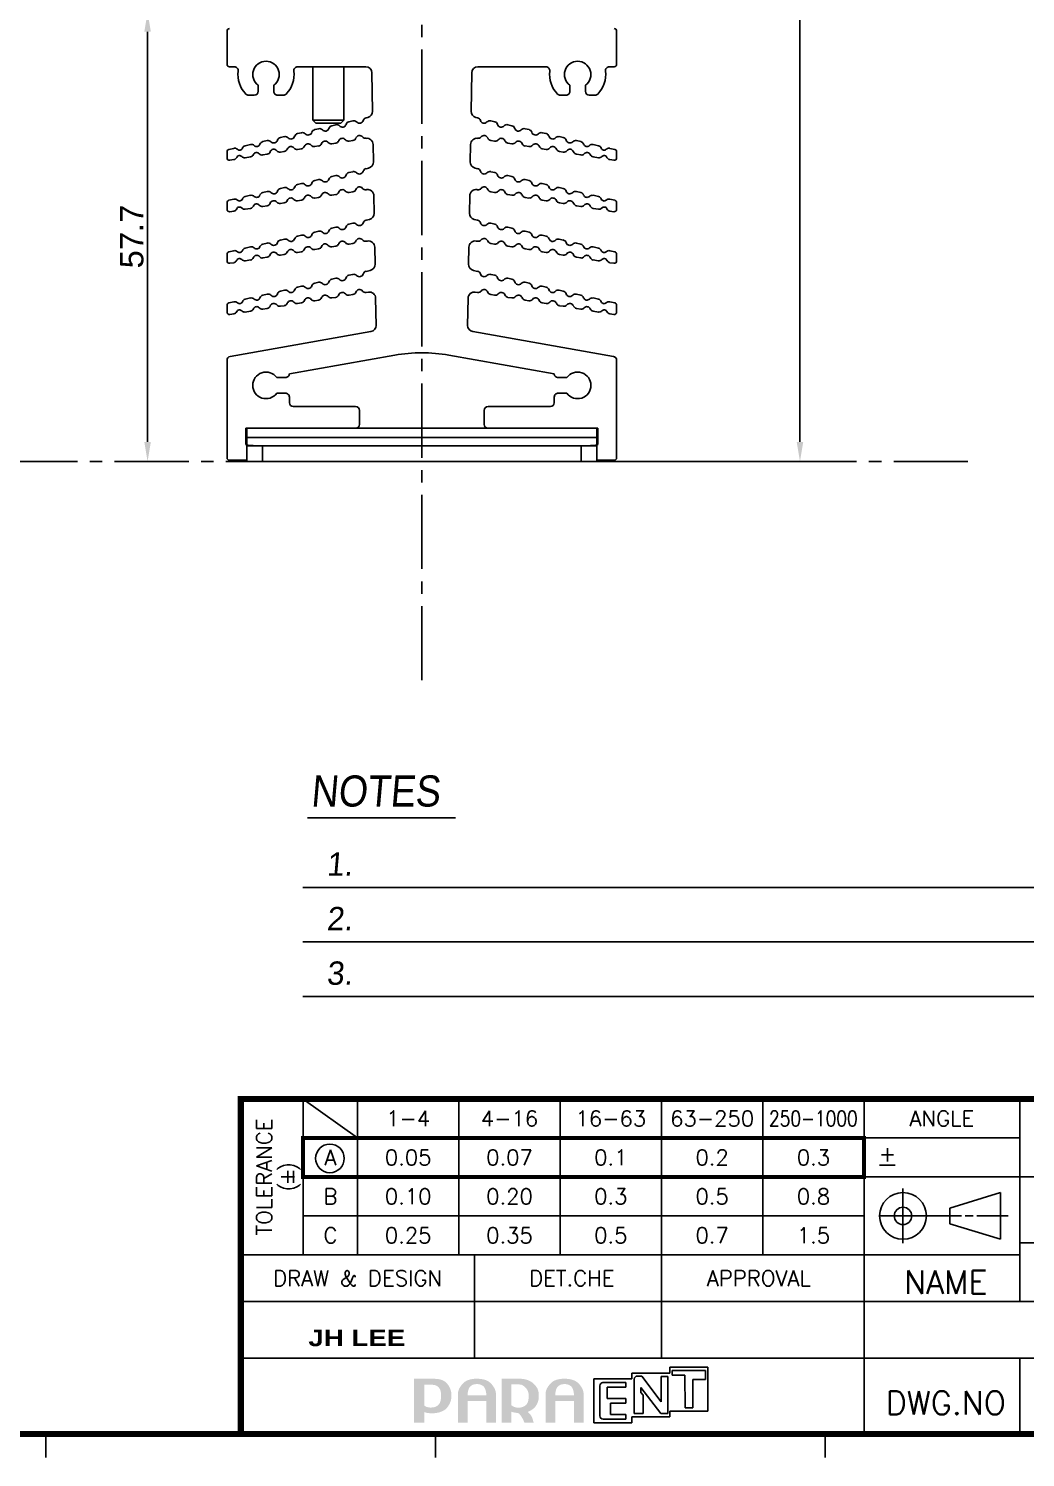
# Model space of a CAD drawing. Extents: x -1638 to -494, y -74 to 314.
# Drawn here: x -1286.2 to -1158.2, y -72.9 to 110.5 of the extents above; entities that cross this region are included whole.
import ezdxf
from ezdxf.enums import TextEntityAlignment as Align

# ---------------------------------------------------------------- set-up
doc = ezdxf.new("R2010")
doc.units = 0
doc.header["$PDMODE"] = 3
doc.header["$PDSIZE"] = 0.7
doc.linetypes.add('CENTER', pattern=[17.8, 10.75, -2.35, 2.35, -2.35])
doc.linetypes.add('CENTER2', pattern=[28.575, 19.05, -3.175, 3.175, -3.175])
doc.layers.get('0').update_dxf_attribs({"linetype": 'CONTINUOUS'})
doc.layers.get('DEFPOINTS').update_dxf_attribs({"linetype": 'CONTINUOUS'})
for name, color, linetype in [('2', 2, 'CONTINUOUS'), ('3', 112, 'CENTER'), ('DIM', 1, 'CONTINUOUS')]:
    doc.layers.add(name, color=color, linetype=linetype)
doc.styles.add('A', font='GOTHIC.TTF')
doc.styles.add('N', font='arialbd.ttf')
doc.styles.add('OMI-1', font='arial.ttf', dxfattribs={"oblique": 1, "height": 3})
doc.styles.add('SIM', font='simplex')
doc.dimstyles.new('1', dxfattribs={"dimtxt": 5, "dimasz": 2.5, "dimexe": 0.8, "dimexo": 0.3, "dimgap": 0.5, "dimtad": 1, "dimtoh": 1, "dimdec": 1, "dimzin": 0, "dimtxsty": 'OMI-1', "dimcen": 0, "dimclrd": 256, "dimclre": 256, "dimclrt": 256, "dimazin": 3, "dimtfac": 0.8, "dimtdec": 1, "dimtix": 1, "dimtmove": 0, "dimatfit": 3, "dimtolj": 1, "dimtzin": 0})

# ---------------------------------------------------------------- blocks, each defined once
blk = doc.blocks.new('L1')
at = {"const_width": 0.3}
blk.add_lwpolyline([(0, 10), (0, 5), (72, 5), (72, 10), (0, 10)], dxfattribs=at)
blk.add_circle((3.44, 7.38), 1.84)
blk = doc.blocks.new('*D2235')
at = {"layer": 'DEFPOINTS', "color": 0}
for p in [(-1259.1, 112.58), (-1270.9, 54.93), (-1270.9, 54.93)]:
    blk.add_point(p, dxfattribs=at)
at = {"layer": 'DIM'}
for p, q in [((-1259.4, 112.58), (-1271.7, 112.58)), ((-1270.9, 110.08), (-1270.9, 57.43)), ((-1271.2, 54.93), (-1271.7, 54.93))]:
    blk.add_line(p, q, dxfattribs=at)
for points in [[(-1270.48, 110.08), (-1271.32, 110.08), (-1270.9, 112.58)], [(-1271.32, 57.43), (-1270.48, 57.43), (-1270.9, 54.93)]]:
    blk.add_solid(points, dxfattribs=at)
at = {"layer": 'DIM', "insert": (-1272.92, 83.76), "char_height": 3, "attachment_point": 5, "rotation": 90, "style": 'OMI-1'}
blk.add_mtext('\\A1;57.7', dxfattribs=at)
blk = doc.blocks.new('*D2240')
at = {"layer": 'DEFPOINTS', "color": 0}
for p in [(-1222.7, 182.62), (-1222.7, 54.93), (-1187.16, 54.93)]:
    blk.add_point(p, dxfattribs=at)
at = {"layer": 'DIM'}
for p, q in [((-1222.4, 182.62), (-1186.36, 182.62)), ((-1187.16, 180.12), (-1187.16, 57.43)), ((-1222.4, 54.93), (-1186.36, 54.93))]:
    blk.add_line(p, q, dxfattribs=at)
for points in [[(-1186.74, 180.12), (-1187.58, 180.12), (-1187.16, 182.62)], [(-1187.58, 57.43), (-1186.74, 57.43), (-1187.16, 54.93)]]:
    blk.add_solid(points, dxfattribs=at)
at = {"layer": 'DIM', "insert": (-1189.16, 118.78), "char_height": 3, "attachment_point": 5, "rotation": 90, "style": 'OMI-1'}
blk.add_mtext('\\A1;127.7', dxfattribs=at)

msp = doc.modelspace()

# ---------------------------------------------------------------- hatches: boundary and pattern name
h = msp.add_hatch(color=256)
edge = h.paths.add_edge_path()
edge.add_spline(control_points=[(-1233.51, -66.12), (-1233.72, -66.36), (-1234.03, -66.52), (-1234.51, -66.52), (-1234.63, -66.52), (-1234.79, -66.51), (-1235, -66.46), (-1235.2, -66.42), (-1235.31, -66.31), (-1235.36, -66.26), (-1235.36, -66.18), (-1235.36, -63.73), (-1235.36, -63.59), (-1235.23, -63.59), (-1234.46, -63.59), (-1234.46, -63.59), (-1234.01, -63.59), (-1233.72, -63.71), (-1233.51, -63.95), (-1233.29, -64.2), (-1233.22, -64.62), (-1233.22, -64.99), (-1233.22, -65.37), (-1233.29, -65.88), (-1233.51, -66.12)], knot_values=[0, 0, 0, 0, 1, 1, 1, 2, 2, 2, 3, 3, 3, 4, 4, 4, 5, 5, 5, 6, 6, 6, 7, 7, 7, 8, 8, 8, 8], degree=3, periodic=0)
edge = h.paths.add_edge_path(flags=16)
edge.add_spline(control_points=[(-1234.42, -62.82), (-1234.42, -62.82), (-1236.49, -62.82), (-1236.49, -62.82), (-1236.49, -62.82), (-1236.69, -62.82), (-1236.69, -62.82), (-1236.69, -62.82), (-1236.69, -68.48), (-1236.69, -68.48), (-1236.69, -68.48), (-1235.36, -68.48), (-1235.36, -68.48), (-1235.36, -68.48), (-1235.36, -67.3), (-1235.36, -67.11), (-1235.23, -67.15), (-1235.06, -67.24), (-1234.46, -67.26), (-1233.82, -67.28), (-1232.89, -67.07), (-1232.49, -66.58), (-1232.09, -66.09), (-1231.89, -65.56), (-1231.89, -65), (-1231.89, -64.34), (-1232.12, -63.78), (-1232.56, -63.34), (-1233.01, -62.89), (-1233.63, -62.82), (-1234.42, -62.82)], knot_values=[0, 0, 0, 0, 1, 1, 1, 2, 2, 2, 3, 3, 3, 4, 4, 4, 5, 5, 5, 6, 6, 6, 7, 7, 7, 8, 8, 8, 9, 9, 9, 10, 10, 10, 10], degree=3, periodic=0)
h = msp.add_hatch(color=256)
edge = h.paths.add_edge_path()
edge.add_spline(control_points=[(-1227.42, -64.96), (-1227.57, -64.96), (-1229.82, -64.96), (-1229.83, -64.96), (-1229.83, -64.96), (-1229.83, -64.94), (-1229.83, -64.94), (-1229.83, -64.63), (-1229.74, -64.1), (-1229.55, -63.88), (-1229.38, -63.68), (-1229.06, -63.5), (-1228.64, -63.5), (-1228.23, -63.5), (-1227.94, -63.63), (-1227.74, -63.84), (-1227.53, -64.04), (-1227.42, -64.63), (-1227.42, -64.94), (-1227.42, -64.94), (-1227.42, -64.96), (-1227.42, -64.96)], knot_values=[0, 0, 0, 0, 1, 1, 1, 2, 2, 2, 3, 3, 3, 4, 4, 4, 5, 5, 5, 6, 6, 6, 7, 7, 7, 7], degree=3, periodic=0)
edge = h.paths.add_edge_path(flags=16)
edge.add_spline(control_points=[(-1228.64, -62.82), (-1229.54, -62.82), (-1230.11, -63.05), (-1230.5, -63.51), (-1230.87, -63.95), (-1231.07, -64.33), (-1231.07, -64.86), (-1231.07, -64.86), (-1231.07, -68.48), (-1231.07, -68.48), (-1231.07, -68.48), (-1229.83, -68.48), (-1229.83, -68.48), (-1229.83, -68.48), (-1229.83, -66.78), (-1229.83, -65.68), (-1229.82, -65.68), (-1227.57, -65.68), (-1227.42, -65.68), (-1227.42, -65.83), (-1227.42, -68.48), (-1227.42, -68.48), (-1227.42, -68.48), (-1226.18, -68.48), (-1226.18, -68.48), (-1226.18, -68.48), (-1226.18, -64.86), (-1226.18, -64.86), (-1226.18, -64.33), (-1226.38, -63.95), (-1226.75, -63.51), (-1227.14, -63.05), (-1227.75, -62.82), (-1228.64, -62.82)], knot_values=[0, 0, 0, 0, 1, 1, 1, 2, 2, 2, 3, 3, 3, 4, 4, 4, 5, 5, 5, 6, 6, 6, 7, 7, 7, 8, 8, 8, 9, 9, 9, 10, 10, 10, 11, 11, 11, 11], degree=3, periodic=0)
h = msp.add_hatch(color=256)
edge = h.paths.add_edge_path()
edge.add_spline(control_points=[(-1222.31, -66.18), (-1222.57, -66.42), (-1222.89, -66.54), (-1223.33, -66.54), (-1223.45, -66.54), (-1223.6, -66.52), (-1223.75, -66.47), (-1223.89, -66.42), (-1224.15, -66.28), (-1224.19, -66.24), (-1224.19, -66.16), (-1224.19, -63.69), (-1224.19, -63.55), (-1224.06, -63.55), (-1223.21, -63.55), (-1223.21, -63.55), (-1222.82, -63.55), (-1222.58, -63.75), (-1222.34, -64), (-1222.09, -64.26), (-1221.97, -64.67), (-1221.97, -65.02), (-1221.97, -65.4), (-1222.05, -65.94), (-1222.31, -66.18)], knot_values=[0, 0, 0, 0, 1, 1, 1, 2, 2, 2, 3, 3, 3, 4, 4, 4, 5, 5, 5, 6, 6, 6, 7, 7, 7, 8, 8, 8, 8], degree=3, periodic=0)
edge = h.paths.add_edge_path(flags=16)
edge.add_spline(control_points=[(-1223.17, -62.82), (-1223.17, -62.82), (-1225.24, -62.82), (-1225.24, -62.82), (-1225.24, -62.82), (-1225.44, -62.82), (-1225.44, -62.82), (-1225.44, -62.82), (-1225.44, -68.48), (-1225.44, -68.48), (-1225.44, -68.48), (-1224.19, -68.48), (-1224.19, -68.48), (-1224.19, -68.48), (-1224.19, -67.25), (-1224.19, -67.06), (-1224.05, -67.11), (-1223.92, -67.14), (-1223.8, -67.16), (-1223.8, -67.16), (-1223.41, -67.22), (-1223.31, -67.23), (-1223.11, -67.37), (-1222.94, -67.65), (-1222.82, -67.84), (-1222.68, -68.04), (-1222.53, -68.48), (-1222.53, -68.48), (-1222.53, -68.48), (-1221.34, -68.48), (-1221.34, -68.48), (-1221.34, -68.48), (-1221.5, -67.81), (-1221.67, -67.55), (-1221.77, -67.39), (-1221.91, -67.24), (-1222.09, -67.08), (-1221.72, -66.92), (-1221.37, -66.7), (-1221.13, -66.41), (-1220.81, -66.02), (-1220.68, -65.56), (-1220.68, -65.03), (-1220.68, -64.32), (-1220.88, -63.9), (-1221.33, -63.47), (-1221.79, -63.04), (-1222.41, -62.82), (-1223.17, -62.82)], knot_values=[0, 0, 0, 0, 1, 1, 1, 2, 2, 2, 3, 3, 3, 4, 4, 4, 5, 5, 5, 6, 6, 6, 7, 7, 7, 8, 8, 8, 9, 9, 9, 10, 10, 10, 11, 11, 11, 12, 12, 12, 13, 13, 13, 14, 14, 14, 15, 15, 15, 16, 16, 16, 16], degree=3, periodic=0)
h = msp.add_hatch(color=256)
edge = h.paths.add_edge_path()
edge.add_spline(control_points=[(-1216.17, -64.96), (-1216.32, -64.96), (-1218.57, -64.96), (-1218.58, -64.96), (-1218.58, -64.96), (-1218.58, -64.94), (-1218.58, -64.94), (-1218.58, -64.63), (-1218.49, -64.1), (-1218.3, -63.88), (-1218.13, -63.68), (-1217.81, -63.5), (-1217.39, -63.5), (-1216.98, -63.5), (-1216.69, -63.63), (-1216.49, -63.84), (-1216.28, -64.04), (-1216.17, -64.63), (-1216.17, -64.94), (-1216.17, -64.94), (-1216.17, -64.96), (-1216.17, -64.96)], knot_values=[0, 0, 0, 0, 1, 1, 1, 2, 2, 2, 3, 3, 3, 4, 4, 4, 5, 5, 5, 6, 6, 6, 7, 7, 7, 7], degree=3, periodic=0)
edge = h.paths.add_edge_path(flags=16)
edge.add_spline(control_points=[(-1217.39, -62.82), (-1218.29, -62.82), (-1218.86, -63.05), (-1219.25, -63.51), (-1219.62, -63.95), (-1219.82, -64.33), (-1219.82, -64.86), (-1219.82, -64.86), (-1219.82, -68.48), (-1219.82, -68.48), (-1219.82, -68.48), (-1218.58, -68.48), (-1218.58, -68.48), (-1218.58, -68.48), (-1218.58, -66.78), (-1218.58, -65.68), (-1218.57, -65.68), (-1216.32, -65.68), (-1216.17, -65.68), (-1216.17, -65.83), (-1216.17, -68.48), (-1216.17, -68.48), (-1216.17, -68.48), (-1214.93, -68.48), (-1214.93, -68.48), (-1214.93, -68.48), (-1214.93, -64.86), (-1214.93, -64.86), (-1214.93, -64.33), (-1215.13, -63.95), (-1215.5, -63.51), (-1215.89, -63.05), (-1216.5, -62.82), (-1217.39, -62.82)], knot_values=[0, 0, 0, 0, 1, 1, 1, 2, 2, 2, 3, 3, 3, 4, 4, 4, 5, 5, 5, 6, 6, 6, 7, 7, 7, 8, 8, 8, 9, 9, 9, 10, 10, 10, 11, 11, 11, 11], degree=3, periodic=0)

# ---------------------------------------------------------------- linework, layer by layer
at = {"color": 7, "linetype": 'CONTINUOUS'}
for p, q in [((-1260.7, 110.18), (-1260.7, 105.88)), ((-1210.7, 110.18), (-1210.7, 105.88)), ((-1260.4, 105.58), (-1259.77, 105.58)), ((-1242.9, 105.58), (-1251.63, 105.58)), ((-1249.7, 98.73), (-1249.7, 105.58)), ((-1245.7, 98.73), (-1245.7, 105.58)), ((-1242.02, 99.87), (-1242.1, 104.79)), ((-1229.37, 99.87), (-1229.29, 104.79)), ((-1228.49, 105.58), (-1219.77, 105.58)), ((-1211, 105.58), (-1211.63, 105.58)), ((-1256.7, 103.21), (-1256.7, 102.43)), ((-1254.71, 102.44), (-1254.7, 103.21)), ((-1216.69, 102.44), (-1216.7, 103.21)), ((-1214.7, 103.21), (-1214.7, 102.43)), ((-1257.2, 101.93), (-1257.93, 101.93)), ((-1253.47, 101.93), (-1254.21, 101.93)), ((-1217.93, 101.93), (-1217.19, 101.93)), ((-1214.2, 101.93), (-1213.47, 101.93)), ((-1242.85, 99.03), (-1242.64, 99.08)), ((-1228.54, 99.03), (-1228.75, 99.08)), ((-1249.7, 98.73), (-1249.3, 98.33)), ((-1249.7, 98.73), (-1245.7, 98.73)), ((-1249.45, 97.51), (-1248.94, 97.63)), ((-1249.3, 98.33), (-1246.1, 98.33)), ((-1247.25, 98.01), (-1246.74, 98.13)), ((-1245.7, 98.73), (-1246.1, 98.33)), ((-1245.05, 98.52), (-1244.54, 98.64)), ((-1226.34, 98.52), (-1226.85, 98.64)), ((-1224.14, 98.01), (-1224.65, 98.13)), ((-1221.94, 97.51), (-1222.45, 97.63)), ((-1258.37, 95.45), (-1257.69, 95.61)), ((-1256.11, 95.97), (-1255.54, 96.1)), ((-1253.85, 96.49), (-1253.34, 96.61)), ((-1251.65, 97), (-1251.14, 97.12)), ((-1249.44, 95.33), (-1248.95, 95.41)), ((-1247.24, 95.69), (-1246.75, 95.76)), ((-1245.04, 96.04), (-1244.55, 96.12)), ((-1241.92, 93.37), (-1241.95, 95.61)), ((-1229.48, 93.37), (-1229.44, 95.61)), ((-1226.35, 96.04), (-1226.84, 96.12)), ((-1224.15, 95.69), (-1224.64, 95.76)), ((-1221.95, 95.33), (-1222.44, 95.41)), ((-1219.74, 97), (-1220.25, 97.12)), ((-1217.54, 96.49), (-1218.05, 96.61)), ((-1215.29, 95.97), (-1215.85, 96.1)), ((-1213.03, 95.45), (-1213.71, 95.61)), ((-1260.7, 94.67), (-1260.7, 93.87)), ((-1260.47, 94.96), (-1259.83, 95.11)), ((-1260.35, 93.58), (-1259.84, 93.66)), ((-1258.36, 93.9), (-1257.7, 94)), ((-1256.1, 94.26), (-1255.55, 94.35)), ((-1253.84, 94.62), (-1253.35, 94.7)), ((-1251.64, 94.98), (-1251.15, 95.06)), ((-1219.75, 94.98), (-1220.24, 95.06)), ((-1217.55, 94.62), (-1218.04, 94.7)), ((-1215.3, 94.26), (-1215.84, 94.35)), ((-1213.04, 93.9), (-1213.7, 94)), ((-1210.93, 94.96), (-1211.57, 95.11)), ((-1211.05, 93.58), (-1211.56, 93.66)), ((-1210.7, 94.67), (-1210.7, 93.87)), ((-1245.05, 91.99), (-1244.54, 92.11)), ((-1242.85, 92.5), (-1242.54, 92.58)), ((-1228.54, 92.5), (-1228.86, 92.58)), ((-1226.34, 91.99), (-1226.85, 92.11)), ((-1253.85, 89.96), (-1253.34, 90.08)), ((-1251.65, 90.47), (-1251.14, 90.59)), ((-1249.45, 90.98), (-1248.94, 91.1)), ((-1247.25, 91.49), (-1246.74, 91.61)), ((-1224.14, 91.49), (-1224.65, 91.61)), ((-1221.94, 90.98), (-1222.45, 91.1)), ((-1219.74, 90.47), (-1220.25, 90.59)), ((-1217.54, 89.96), (-1218.05, 90.08)), ((-1260.7, 88.14), (-1260.7, 87.27)), ((-1260.47, 88.44), (-1259.83, 88.58)), ((-1258.37, 88.92), (-1257.69, 89.08)), ((-1256.11, 89.44), (-1255.54, 89.57)), ((-1253.84, 88.02), (-1253.35, 88.1)), ((-1251.64, 88.38), (-1251.15, 88.46)), ((-1249.44, 88.73), (-1248.95, 88.81)), ((-1247.24, 89.09), (-1246.75, 89.17)), ((-1245.04, 89.44), (-1244.55, 89.52)), ((-1242.84, 89.8), (-1242.77, 89.81)), ((-1241.81, 86.77), (-1241.85, 89.03)), ((-1229.59, 86.77), (-1229.55, 89.03)), ((-1228.55, 89.8), (-1228.62, 89.81)), ((-1226.35, 89.44), (-1226.84, 89.52)), ((-1224.15, 89.09), (-1224.64, 89.17)), ((-1221.95, 88.73), (-1222.44, 88.81)), ((-1219.75, 88.38), (-1220.24, 88.46)), ((-1217.55, 88.02), (-1218.04, 88.1)), ((-1215.29, 89.44), (-1215.85, 89.57)), ((-1213.03, 88.92), (-1213.71, 89.08)), ((-1210.93, 88.44), (-1211.57, 88.58)), ((-1210.7, 88.14), (-1210.7, 87.27)), ((-1260.35, 86.97), (-1259.84, 87.06)), ((-1258.36, 87.3), (-1257.7, 87.4)), ((-1256.1, 87.66), (-1255.55, 87.75)), ((-1215.3, 87.66), (-1215.84, 87.75)), ((-1213.04, 87.3), (-1213.7, 87.4)), ((-1211.05, 86.97), (-1211.56, 87.06)), ((-1249.45, 84.36), (-1248.94, 84.48)), ((-1247.25, 84.87), (-1246.74, 84.98)), ((-1245.05, 85.37), (-1244.54, 85.49)), ((-1242.85, 85.88), (-1242.43, 85.98)), ((-1228.54, 85.88), (-1228.97, 85.98)), ((-1226.34, 85.37), (-1226.85, 85.49)), ((-1224.14, 84.87), (-1224.65, 84.98)), ((-1221.94, 84.36), (-1222.45, 84.48)), ((-1256.11, 82.82), (-1255.54, 82.95)), ((-1253.85, 83.34), (-1253.34, 83.46)), ((-1251.65, 83.85), (-1251.14, 83.97)), ((-1247.24, 82.47), (-1246.75, 82.55)), ((-1245.04, 82.83), (-1244.55, 82.91)), ((-1242.84, 83.18), (-1242.67, 83.21)), ((-1228.55, 83.18), (-1228.73, 83.21)), ((-1226.36, 82.83), (-1226.84, 82.91)), ((-1224.16, 82.47), (-1224.64, 82.55)), ((-1219.74, 83.85), (-1220.25, 83.97)), ((-1217.54, 83.34), (-1218.05, 83.46)), ((-1215.29, 82.82), (-1215.85, 82.95)), ((-1260.7, 81.52), (-1260.7, 80.65)), ((-1260.47, 81.82), (-1259.83, 81.96)), ((-1258.37, 82.3), (-1257.69, 82.46)), ((-1258.34, 80.68), (-1257.7, 80.78)), ((-1256.09, 81.04), (-1255.56, 81.13)), ((-1253.83, 81.41), (-1253.36, 81.48)), ((-1251.64, 81.76), (-1251.16, 81.84)), ((-1249.44, 82.12), (-1248.96, 82.19)), ((-1241.7, 80.24), (-1241.74, 82.43)), ((-1229.69, 80.24), (-1229.66, 82.43)), ((-1221.96, 82.12), (-1222.44, 82.19)), ((-1219.76, 81.76), (-1220.24, 81.84)), ((-1217.56, 81.41), (-1218.04, 81.48)), ((-1215.31, 81.04), (-1215.84, 81.13)), ((-1213.03, 82.3), (-1213.71, 82.46)), ((-1213.05, 80.68), (-1213.69, 80.78)), ((-1210.93, 81.82), (-1211.57, 81.96)), ((-1210.7, 81.52), (-1210.7, 80.65)), ((-1260.35, 80.35), (-1259.85, 80.43)), ((-1245.05, 78.82), (-1244.54, 78.93)), ((-1242.85, 79.32), (-1242.32, 79.45)), ((-1228.54, 79.32), (-1229.07, 79.45)), ((-1226.34, 78.82), (-1226.85, 78.93)), ((-1211.05, 80.35), (-1211.55, 80.43)), ((-1251.65, 77.29), (-1251.14, 77.41)), ((-1249.45, 77.8), (-1248.94, 77.92)), ((-1247.25, 78.31), (-1246.74, 78.43)), ((-1224.14, 78.31), (-1224.65, 78.43)), ((-1221.94, 77.8), (-1222.45, 77.92)), ((-1219.74, 77.29), (-1220.25, 77.41)), ((-1260.47, 75.26), (-1259.83, 75.41)), ((-1258.37, 75.74), (-1257.69, 75.9)), ((-1256.11, 76.26), (-1255.54, 76.39)), ((-1253.85, 76.78), (-1253.34, 76.9)), ((-1251.64, 75.19), (-1251.15, 75.27)), ((-1249.44, 75.55), (-1248.95, 75.63)), ((-1247.24, 75.9), (-1246.75, 75.98)), ((-1245.04, 76.26), (-1244.55, 76.34)), ((-1242.84, 76.62), (-1242.56, 76.66)), ((-1241.58, 72.38), (-1241.63, 75.89)), ((-1229.82, 72.38), (-1229.76, 75.89)), ((-1228.55, 76.62), (-1228.84, 76.66)), ((-1226.35, 76.26), (-1226.84, 76.34)), ((-1224.15, 75.9), (-1224.64, 75.98)), ((-1221.95, 75.55), (-1222.44, 75.63)), ((-1219.75, 75.19), (-1220.24, 75.27)), ((-1217.54, 76.78), (-1218.05, 76.9)), ((-1215.29, 76.26), (-1215.85, 76.39)), ((-1213.03, 75.74), (-1213.71, 75.9)), ((-1210.93, 75.26), (-1211.57, 75.41)), ((-1260.7, 74.97), (-1260.7, 74.08)), ((-1260.35, 73.78), (-1259.84, 73.86)), ((-1258.36, 74.1), (-1257.7, 74.21)), ((-1256.1, 74.47), (-1255.55, 74.56)), ((-1253.84, 74.83), (-1253.35, 74.91)), ((-1217.55, 74.83), (-1218.04, 74.91)), ((-1215.3, 74.47), (-1215.84, 74.56)), ((-1213.04, 74.1), (-1213.7, 74.21)), ((-1211.05, 73.78), (-1211.56, 73.86)), ((-1210.7, 74.97), (-1210.7, 74.08)), ((-1260.29, 68.4), (-1242.24, 71.58)), ((-1211.11, 68.4), (-1229.16, 71.58)), ((-1260.7, 67.91), (-1260.7, 55.38)), ((-1239.17, 68.57), (-1252.7, 66.18)), ((-1232.23, 68.57), (-1218.7, 66.18)), ((-1210.7, 67.91), (-1210.7, 55.38)), ((-1253.2, 65.68), (-1254.32, 65.68)), ((-1218.2, 65.68), (-1217.07, 65.68)), ((-1254.32, 63.68), (-1253.2, 63.68)), ((-1252.7, 63.18), (-1252.7, 62.46)), ((-1218.7, 63.18), (-1218.7, 62.46)), ((-1217.07, 63.68), (-1218.2, 63.68)), ((-1252.2, 61.96), (-1244.2, 61.96)), ((-1243.7, 61.46), (-1243.7, 59.68)), ((-1227.7, 61.46), (-1227.7, 59.68)), ((-1219.2, 61.96), (-1227.2, 61.96)), ((-1258.3, 59.18), (-1213.1, 59.18)), ((-1258.3, 57.08), (-1258.3, 59.18)), ((-1258.15, 56.98), (-1258.15, 59.18)), ((-1213.25, 59.18), (-1213.25, 56.98)), ((-1213.1, 57.08), (-1213.1, 59.18)), ((-1257.74, 56.93), (-1258.3, 57.08)), ((-1213.25, 57.98), (-1258.15, 57.98)), ((-1258.15, 56.98), (-1257.35, 56.98)), ((-1258.15, 56.93), (-1213.25, 56.93)), ((-1258.15, 54.93), (-1258.15, 56.93)), ((-1257.35, 56.93), (-1257.35, 56.98)), ((-1256.15, 54.93), (-1256.15, 56.93)), ((-1215.25, 56.93), (-1215.25, 54.93)), ((-1213.25, 56.98), (-1214.05, 56.98)), ((-1214.05, 56.93), (-1214.05, 56.98)), ((-1213.66, 56.93), (-1213.1, 57.08)), ((-1213.25, 56.93), (-1213.25, 54.93)), ((-1260.4, 55.08), (-1258.15, 55.08)), ((-1211, 55.08), (-1213.25, 55.08)), ((-1258.15, 54.93), (-1213.25, 54.93))]:
    msp.add_line(p, q, dxfattribs=at)
for p, q in [((-1250.97, 0.24), (-1125.9, 0.24)), ((-1250.97, -6.76), (-1125.9, -6.76)), ((-1250.97, -13.76), (-1125.9, -13.76)), ((-1250.94, -26.92), (-1243.94, -31.92)), ((-1250.94, -26.92), (-1250.94, -46.92)), ((-1243.94, -26.92), (-1243.94, -46.92)), ((-1230.94, -26.92), (-1230.94, -46.92)), ((-1217.94, -26.92), (-1217.94, -46.92)), ((-1204.94, -26.92), (-1204.94, -60.2)), ((-1191.94, -26.92), (-1191.94, -46.92)), ((-1178.94, -26.92), (-1178.94, -69.92)), ((-1158.94, -26.92), (-1158.94, -52.92)), ((-1250.94, -31.92), (-1158.94, -31.92)), ((-1176.94, -35.42), (-1174.94, -35.42)), ((-1250.94, -36.92), (-1083.94, -36.92)), ((-1173.94, -38.42), (-1173.94, -45.42)), ((-1167.94, -40.92), (-1161.44, -38.92)), ((-1161.44, -38.92), (-1161.44, -41.92)), ((-1250.94, -41.92), (-1178.94, -41.92)), ((-1176.94, -41.92), (-1166.44, -41.92)), ((-1167.94, -41.92), (-1167.94, -40.92)), ((-1167.94, -41.92), (-1167.94, -42.92)), ((-1165.94, -41.92), (-1164.94, -41.92)), ((-1164.44, -41.92), (-1160.44, -41.92)), ((-1161.44, -44.92), (-1161.44, -41.92)), ((-1167.94, -42.92), (-1161.44, -44.92)), ((-1158.94, -45.36), (-1083.94, -45.36)), ((-1258.94, -46.92), (-1158.94, -46.92)), ((-1228.94, -46.92), (-1228.94, -60.2)), ((-1258.94, -52.92), (-1178.94, -52.92)), ((-1178.94, -52.92), (-1083.94, -52.92)), ((-1258.94, -60.2), (-1083.94, -60.2)), ((-1158.94, -60.2), (-1158.94, -69.92)), ((-1203.86, -62.1), (-1208.73, -62.1)), ((-1208.73, -62.1), (-1208.73, -62.85)), ((-1198.98, -61.35), (-1203.86, -61.35)), ((-1203.86, -61.35), (-1203.86, -62.1)), ((-1199.28, -61.77), (-1203.56, -61.77)), ((-1203.56, -61.77), (-1203.56, -62.37)), ((-1199.28, -62.93), (-1199.28, -61.77)), ((-1198.98, -66.98), (-1198.98, -61.35)), ((-1208.73, -62.85), (-1213.61, -62.85)), ((-1213.61, -62.85), (-1213.61, -68.48)), ((-1212.85, -63.72), (-1212.84, -67.6)), ((-1209.5, -63.32), (-1212.45, -63.32)), ((-1211.9, -65.37), (-1211.9, -63.91)), ((-1211.9, -63.91), (-1209.5, -63.91)), ((-1209.5, -63.91), (-1209.5, -63.32)), ((-1208.45, -62.88), (-1208.45, -67.28)), ((-1208.05, -62.48), (-1207.47, -62.47)), ((-1207.59, -63.96), (-1205, -67.29)), ((-1207.59, -64.57), (-1207.59, -63.96)), ((-1207.47, -62.47), (-1204.98, -65.78)), ((-1204.99, -62.55), (-1204.14, -62.55)), ((-1204.99, -62.55), (-1204.98, -65.78)), ((-1204.14, -62.55), (-1204.14, -67.28)), ((-1203.56, -62.37), (-1201.92, -62.37)), ((-1201.92, -62.37), (-1201.91, -66.56)), ((-1200.93, -66.56), (-1200.92, -62.93)), ((-1200.92, -62.93), (-1199.28, -62.93)), ((-1209.5, -65.37), (-1211.9, -65.37)), ((-1211.5, -67.41), (-1211.5, -65.96)), ((-1211.5, -65.96), (-1209.5, -65.96)), ((-1209.5, -65.37), (-1209.5, -65.96)), ((-1207.59, -64.57), (-1207.28, -64.95)), ((-1207.28, -64.95), (-1207.27, -67.28)), ((-1209.5, -67.41), (-1211.5, -67.41)), ((-1209.5, -68), (-1209.5, -67.41)), ((-1208.73, -68.48), (-1208.73, -67.73)), ((-1208.73, -67.73), (-1203.86, -67.73)), ((-1207.27, -67.28), (-1208.45, -67.28)), ((-1205, -67.29), (-1204.14, -67.28)), ((-1203.86, -67.73), (-1203.86, -66.98)), ((-1203.86, -66.98), (-1198.98, -66.98)), ((-1201.91, -66.56), (-1200.93, -66.56)), ((-1213.61, -68.48), (-1208.73, -68.48)), ((-1212.44, -68), (-1209.5, -68)), ((-1283.94, -69.92), (-1283.94, -72.92)), ((-1233.94, -69.92), (-1233.94, -72.92)), ((-1183.94, -69.92), (-1183.94, -72.92))]:
    msp.add_line(p, q)
at = {"color": 3}
for p, q in [((-1208.73, -62.1), (-1208.73, -62.85)), ((-1208.73, -62.1), (-1203.86, -62.1)), ((-1203.86, -61.35), (-1203.86, -62.1)), ((-1203.86, -61.35), (-1198.98, -61.35)), ((-1198.98, -61.35), (-1198.98, -66.98)), ((-1213.61, -62.85), (-1213.61, -68.48)), ((-1213.61, -62.85), (-1208.73, -62.85)), ((-1208.73, -67.73), (-1208.73, -68.48)), ((-1208.73, -67.73), (-1203.86, -67.73)), ((-1203.86, -66.98), (-1203.86, -67.73)), ((-1203.86, -66.98), (-1198.98, -66.98)), ((-1213.61, -68.48), (-1208.73, -68.48))]:
    msp.add_line(p, q, dxfattribs=at)
at = {"const_width": 0.8}
msp.add_lwpolyline([(-1083.94, 310.08), (-1633.94, 310.08), (-1633.94, -69.92), (-1083.94, -69.92)], close=True, dxfattribs=at)
for points, const_width in [([(-1083.94, -26.92), (-1258.94, -26.92), (-1258.94, -69.92)], 0.8), ([(-1250.94, -31.92), (-1250.94, -36.92), (-1178.94, -36.92), (-1178.94, -31.92), (-1250.94, -31.92)], 0.5)]:
    msp.add_lwpolyline(points, dxfattribs=dict(const_width=const_width))
for radius in [3, 1.12]:
    msp.add_circle((-1173.94, -41.92), radius)
at = {"color": 7, "linetype": 'CONTINUOUS'}
for centre, radius, start, end in [((-1260.4, 110.18), 0.3, 90, 180), ((-1211, 110.18), 0.3, 0, 90), ((-1260.4, 105.88), 0.3, 180, 270), ((-1259.77, 105.08), 0.5, 352.9912, 90), ((-1255.7, 104.58), 3.6, 172.9912, 223.9536), ((-1255.7, 104.58), 1.7, 306.0319, 233.9681), ((-1255.7, 104.58), 3.6, 316.0464, 7.0088), ((-1251.63, 105.08), 0.5, 90, 187.0088), ((-1242.9, 104.78), 0.8, 0.9347, 90), ((-1228.49, 104.78), 0.8, 90, 179.0653), ((-1219.77, 105.08), 0.5, 352.9912, 90), ((-1215.7, 104.58), 3.6, 172.9912, 223.9536), ((-1215.7, 104.58), 1.7, 306.0319, 233.9681), ((-1215.7, 104.58), 3.6, 316.0464, 7.0088), ((-1211.63, 105.08), 0.5, 90, 187.0088), ((-1211, 105.88), 0.3, 270, 0), ((-1257.93, 102.43), 0.5, 223.9536, 270), ((-1257.2, 102.43), 0.5, 270, 0), ((-1254.21, 102.43), 0.5, 179.3078, 270), ((-1253.47, 102.43), 0.5, 270, 316.0464), ((-1217.93, 102.43), 0.5, 223.9536, 270), ((-1217.19, 102.43), 0.5, 270, 0.6922), ((-1214.2, 102.43), 0.5, 180, 270), ((-1213.47, 102.43), 0.5, 270, 316.0464), ((-1242.82, 99.86), 0.8, 283, 0.9347), ((-1228.57, 99.86), 0.8, 179.0653, 257), ((-1249.34, 97.02), 0.5, 103, 163), ((-1248.83, 97.14), 0.5, 43, 103), ((-1248.1, 97.82), 0.5, 223, 343), ((-1247.14, 97.53), 0.5, 103, 163), ((-1246.63, 97.65), 0.5, 43, 103), ((-1245.9, 98.33), 0.5, 223, 343), ((-1244.94, 98.04), 0.5, 103, 163), ((-1244.43, 98.15), 0.5, 43, 103), ((-1243.7, 98.84), 0.5, 223, 343), ((-1242.74, 98.54), 0.5, 103, 163), ((-1228.65, 98.54), 0.5, 17, 77), ((-1227.7, 98.84), 0.5, 197, 317), ((-1226.97, 98.15), 0.5, 77, 137), ((-1226.45, 98.04), 0.5, 17, 77), ((-1225.5, 98.33), 0.5, 197, 317), ((-1224.77, 97.65), 0.5, 77, 137), ((-1224.25, 97.53), 0.5, 17, 77), ((-1223.3, 97.82), 0.5, 197, 317), ((-1222.57, 97.14), 0.5, 77, 137), ((-1222.05, 97.02), 0.5, 17, 77), ((-1258.26, 94.96), 0.5, 103, 159.251), ((-1257.57, 95.12), 0.5, 44.7569, 103), ((-1256.9, 95.79), 0.45, 224.7569, 341.2431), ((-1256, 95.48), 0.5, 103, 161.2431), ((-1255.43, 95.61), 0.5, 43, 103), ((-1254.7, 96.3), 0.5, 223, 343), ((-1253.74, 96), 0.5, 103, 163), ((-1253.23, 96.12), 0.5, 43, 103), ((-1252.5, 96.8), 0.5, 223, 343), ((-1251.54, 96.51), 0.5, 103, 163), ((-1251.23, 95.55), 0.5, 279.1411, 339.1411), ((-1251.03, 96.63), 0.5, 43, 103), ((-1250.3, 95.19), 0.5, 39.1411, 159.1411), ((-1250.3, 97.31), 0.5, 223, 343), ((-1249.52, 95.83), 0.5, 219.1411, 279.1411), ((-1249.03, 95.9), 0.5, 279.1411, 339.1411), ((-1248.1, 95.55), 0.5, 39.1411, 159.1411), ((-1247.32, 96.18), 0.5, 219.1411, 279.1411), ((-1246.83, 96.26), 0.5, 279.1411, 339.1411), ((-1245.9, 95.9), 0.5, 39.1411, 159.1411), ((-1245.12, 96.53), 0.5, 219.1411, 279.1411), ((-1244.63, 96.61), 0.5, 279.1411, 339.1411), ((-1243.7, 96.26), 0.5, 39.1411, 159.1411), ((-1242.92, 96.89), 0.5, 219.1411, 277.4635), ((-1242.75, 95.6), 0.8, 0.9347, 97.4635), ((-1228.64, 95.6), 0.8, 82.5365, 179.0653), ((-1228.47, 96.89), 0.5, 262.5365, 320.8589), ((-1227.7, 96.26), 0.5, 20.8589, 140.8589), ((-1226.76, 96.61), 0.5, 200.8589, 260.8589), ((-1226.27, 96.53), 0.5, 260.8589, 320.8589), ((-1225.5, 95.9), 0.5, 20.8589, 140.8589), ((-1224.56, 96.26), 0.5, 200.8589, 260.8589), ((-1224.07, 96.18), 0.5, 260.8589, 320.8589), ((-1223.3, 95.55), 0.5, 20.8589, 140.8589), ((-1222.36, 95.9), 0.5, 200.8589, 260.8589), ((-1221.87, 95.83), 0.5, 260.8589, 320.8589), ((-1221.1, 97.31), 0.5, 197, 317), ((-1221.1, 95.19), 0.5, 20.8589, 140.8589), ((-1220.37, 96.63), 0.5, 77, 137), ((-1220.16, 95.55), 0.5, 200.8589, 260.8589), ((-1219.85, 96.51), 0.5, 17, 77), ((-1218.9, 96.8), 0.5, 197, 317), ((-1218.17, 96.12), 0.5, 77, 137), ((-1217.65, 96), 0.5, 17, 77), ((-1216.7, 96.3), 0.5, 197, 317), ((-1215.97, 95.61), 0.5, 77, 137), ((-1215.4, 95.48), 0.5, 18.7569, 77), ((-1214.5, 95.79), 0.45, 198.7569, 315.2431), ((-1213.82, 95.12), 0.5, 77, 135.2431), ((-1213.14, 94.96), 0.5, 20.749, 77), ((-1260.4, 94.67), 0.3, 103, 180), ((-1260.4, 93.87), 0.3, 180, 279.1411), ((-1259.92, 94.15), 0.5, 279.1411, 335.3921), ((-1259.72, 94.63), 0.5, 46.749, 103), ((-1259.1, 93.78), 0.4, 42.8901, 155.3921), ((-1259.1, 95.28), 0.4, 226.749, 339.251), ((-1258.44, 94.39), 0.5, 222.8901, 279.1411), ((-1257.78, 94.5), 0.5, 279.1411, 337.3843), ((-1256.9, 94.13), 0.45, 40.898, 157.3843), ((-1256.18, 94.75), 0.5, 220.898, 279.1411), ((-1255.63, 94.84), 0.5, 279.1411, 339.1411), ((-1254.7, 94.49), 0.5, 39.1411, 159.1411), ((-1253.92, 95.12), 0.5, 219.1411, 279.1411), ((-1253.43, 95.2), 0.5, 279.1411, 339.1411), ((-1252.5, 94.84), 0.5, 39.1411, 159.1411), ((-1251.72, 95.47), 0.5, 219.1411, 279.1411), ((-1219.67, 95.47), 0.5, 260.8589, 320.8589), ((-1218.9, 94.84), 0.5, 20.8589, 140.8589), ((-1217.96, 95.2), 0.5, 200.8589, 260.8589), ((-1217.47, 95.12), 0.5, 260.8589, 320.8589), ((-1216.7, 94.49), 0.5, 20.8589, 140.8589), ((-1215.76, 94.84), 0.5, 200.8589, 260.8589), ((-1215.22, 94.75), 0.5, 260.8589, 319.102), ((-1214.5, 94.13), 0.45, 22.6157, 139.102), ((-1213.62, 94.5), 0.5, 202.6157, 260.8589), ((-1212.96, 94.39), 0.5, 260.8589, 317.1099), ((-1212.3, 95.28), 0.4, 200.749, 313.251), ((-1212.3, 93.78), 0.4, 24.6079, 137.1099), ((-1211.68, 94.63), 0.5, 77, 133.251), ((-1211.48, 94.15), 0.5, 204.6079, 260.8589), ((-1211, 93.87), 0.3, 260.8589, 0), ((-1211, 94.67), 0.3, 0, 77), ((-1244.94, 91.51), 0.5, 103, 163), ((-1244.43, 91.63), 0.5, 43, 103), ((-1243.7, 92.31), 0.5, 223, 343), ((-1242.74, 92.02), 0.5, 103, 163), ((-1242.72, 93.36), 0.8, 283, 0.9347), ((-1228.68, 93.36), 0.8, 179.0653, 257), ((-1228.65, 92.02), 0.5, 17, 77), ((-1227.7, 92.31), 0.5, 197, 317), ((-1226.97, 91.63), 0.5, 77, 137), ((-1226.45, 91.51), 0.5, 17, 77), ((-1253.74, 89.48), 0.5, 103, 163), ((-1253.23, 89.59), 0.5, 43, 103), ((-1252.5, 90.28), 0.5, 223, 343), ((-1251.54, 89.98), 0.5, 103, 163), ((-1251.03, 90.1), 0.5, 43, 103), ((-1250.3, 90.78), 0.5, 223, 343), ((-1249.34, 90.49), 0.5, 103, 163), ((-1248.83, 90.61), 0.5, 43, 103), ((-1248.1, 91.29), 0.5, 223, 343), ((-1247.14, 91), 0.5, 103, 163), ((-1246.63, 91.12), 0.5, 43, 103), ((-1245.9, 91.8), 0.5, 223, 343), ((-1243.7, 89.66), 0.5, 39.1641, 159.1641), ((-1242.92, 90.29), 0.5, 219.1641, 279.1641), ((-1228.47, 90.29), 0.5, 260.8359, 320.8359), ((-1227.7, 89.66), 0.5, 20.8359, 140.8359), ((-1225.5, 91.8), 0.5, 197, 317), ((-1224.77, 91.12), 0.5, 77, 137), ((-1224.25, 91), 0.5, 17, 77), ((-1223.3, 91.29), 0.5, 197, 317), ((-1222.57, 90.61), 0.5, 77, 137), ((-1222.05, 90.49), 0.5, 17, 77), ((-1221.1, 90.78), 0.5, 197, 317), ((-1220.37, 90.1), 0.5, 77, 137), ((-1219.85, 89.98), 0.5, 17, 77), ((-1218.9, 90.28), 0.5, 197, 317), ((-1218.17, 89.59), 0.5, 77, 137), ((-1217.65, 89.48), 0.5, 17, 77), ((-1260.4, 88.14), 0.3, 103, 180), ((-1259.72, 88.1), 0.5, 46.749, 103), ((-1259.1, 88.75), 0.4, 226.749, 339.251), ((-1258.26, 88.43), 0.5, 103, 159.251), ((-1257.57, 88.59), 0.5, 44.7569, 103), ((-1256.9, 89.26), 0.45, 224.7569, 341.2431), ((-1256, 88.96), 0.5, 103, 161.2431), ((-1255.63, 88.24), 0.5, 279.1641, 339.1641), ((-1255.43, 89.09), 0.5, 43, 103), ((-1254.7, 87.89), 0.5, 39.1641, 159.1641), ((-1254.7, 89.77), 0.5, 223, 343), ((-1253.92, 88.52), 0.5, 219.1641, 279.1641), ((-1253.43, 88.6), 0.5, 279.1641, 339.1641), ((-1252.5, 88.24), 0.5, 39.1641, 159.1641), ((-1251.72, 88.87), 0.5, 219.1641, 279.1641), ((-1251.23, 88.95), 0.5, 279.1641, 339.1641), ((-1250.3, 88.6), 0.5, 39.1641, 159.1641), ((-1249.52, 89.23), 0.5, 219.1641, 279.1641), ((-1249.03, 89.31), 0.5, 279.1641, 339.1641), ((-1248.1, 88.95), 0.5, 39.1641, 159.1641), ((-1247.32, 89.58), 0.5, 219.1641, 279.1641), ((-1246.83, 89.66), 0.5, 279.1641, 339.1641), ((-1245.9, 89.31), 0.5, 39.1641, 159.1641), ((-1245.12, 89.94), 0.5, 219.1641, 279.1641), ((-1244.63, 90.02), 0.5, 279.1641, 339.1641), ((-1242.65, 89.02), 0.8, 0.9347, 99.1641), ((-1228.75, 89.02), 0.8, 80.8359, 179.0653), ((-1226.76, 90.02), 0.5, 200.8359, 260.8359), ((-1226.27, 89.94), 0.5, 260.8359, 320.8359), ((-1225.5, 89.31), 0.5, 20.8359, 140.8359), ((-1224.56, 89.66), 0.5, 200.8359, 260.8359), ((-1224.07, 89.58), 0.5, 260.8359, 320.8359), ((-1223.3, 88.95), 0.5, 20.8359, 140.8359), ((-1222.36, 89.31), 0.5, 200.8359, 260.8359), ((-1221.87, 89.23), 0.5, 260.8359, 320.8359), ((-1221.1, 88.6), 0.5, 20.8359, 140.8359), ((-1220.16, 88.95), 0.5, 200.8359, 260.8359), ((-1219.67, 88.87), 0.5, 260.8359, 320.8359), ((-1218.9, 88.24), 0.5, 20.8359, 140.8359), ((-1217.96, 88.6), 0.5, 200.8359, 260.8359), ((-1217.47, 88.52), 0.5, 260.8359, 320.8359), ((-1216.7, 89.77), 0.5, 197, 317), ((-1216.7, 87.89), 0.5, 20.8359, 140.8359), ((-1215.97, 89.09), 0.5, 77, 137), ((-1215.76, 88.24), 0.5, 200.8359, 260.8359), ((-1215.4, 88.96), 0.5, 18.7569, 77), ((-1214.5, 89.26), 0.45, 198.7569, 315.2431), ((-1213.82, 88.59), 0.5, 77, 135.2431), ((-1213.14, 88.43), 0.5, 20.749, 77), ((-1212.3, 88.75), 0.4, 200.749, 313.251), ((-1211.68, 88.1), 0.5, 77, 133.251), ((-1211, 88.14), 0.3, 0, 77), ((-1260.4, 87.27), 0.3, 180, 279.1641), ((-1259.92, 87.55), 0.5, 279.1641, 335.4151), ((-1259.1, 87.18), 0.4, 42.9131, 155.4151), ((-1258.44, 87.79), 0.5, 222.9131, 279.1641), ((-1257.78, 87.9), 0.5, 279.1641, 337.4073), ((-1256.9, 87.53), 0.45, 40.921, 157.4073), ((-1256.18, 88.15), 0.5, 220.921, 279.1641), ((-1242.61, 86.76), 0.8, 283, 0.9347), ((-1228.79, 86.76), 0.8, 179.0653, 257), ((-1215.22, 88.15), 0.5, 260.8359, 319.079), ((-1214.5, 87.53), 0.45, 22.5927, 139.079), ((-1213.62, 87.9), 0.5, 202.5927, 260.8359), ((-1212.96, 87.79), 0.5, 260.8359, 317.0869), ((-1212.3, 87.18), 0.4, 24.5849, 137.0869), ((-1211.48, 87.55), 0.5, 204.5849, 260.8359), ((-1211, 87.27), 0.3, 260.8359, 0), ((-1248.83, 83.99), 0.5, 43, 103), ((-1248.1, 84.67), 0.5, 223, 343), ((-1247.14, 84.38), 0.5, 103, 163), ((-1246.63, 84.5), 0.5, 43, 103), ((-1245.9, 85.18), 0.5, 223, 343), ((-1244.94, 84.89), 0.5, 103, 163), ((-1244.43, 85.01), 0.5, 43, 103), ((-1243.7, 85.69), 0.5, 223, 343), ((-1242.74, 85.4), 0.5, 103, 163), ((-1228.65, 85.4), 0.5, 17, 77), ((-1227.7, 85.69), 0.5, 197, 317), ((-1226.97, 85.01), 0.5, 77, 137), ((-1226.45, 84.89), 0.5, 17, 77), ((-1225.5, 85.18), 0.5, 197, 317), ((-1224.77, 84.5), 0.5, 77, 137), ((-1224.25, 84.38), 0.5, 17, 77), ((-1223.3, 84.67), 0.5, 197, 317), ((-1222.57, 83.99), 0.5, 77, 137), ((-1256, 82.33), 0.5, 103, 161.2431), ((-1255.43, 82.47), 0.5, 43, 103), ((-1254.7, 83.15), 0.5, 223, 343), ((-1253.74, 82.86), 0.5, 103, 163), ((-1253.23, 82.97), 0.5, 43, 103), ((-1252.5, 83.66), 0.5, 223, 343), ((-1251.54, 83.36), 0.5, 103, 163), ((-1251.03, 83.48), 0.5, 43, 103), ((-1250.3, 84.16), 0.5, 223, 343), ((-1249.34, 83.87), 0.5, 103, 163), ((-1248.1, 82.34), 0.5, 38.8361, 159.5376), ((-1247.32, 82.97), 0.5, 218.8361, 279.1869), ((-1246.83, 83.04), 0.5, 279.1869, 339.3624), ((-1245.9, 82.69), 0.5, 39.0114, 159.3624), ((-1245.12, 83.32), 0.5, 219.0114, 279.1869), ((-1244.63, 83.4), 0.5, 279.1869, 339.1869), ((-1243.7, 83.04), 0.5, 39.1869, 159.1869), ((-1242.92, 83.68), 0.5, 219.1869, 279.1869), ((-1242.54, 82.42), 0.8, 0.9347, 99.1869), ((-1228.86, 82.42), 0.8, 80.8131, 179.0653), ((-1228.47, 83.68), 0.5, 260.8131, 320.8131), ((-1227.7, 83.04), 0.5, 20.8131, 140.8131), ((-1226.76, 83.4), 0.5, 200.8131, 260.8131), ((-1226.28, 83.32), 0.5, 260.8131, 320.9886), ((-1225.5, 82.69), 0.5, 20.6376, 140.9886), ((-1224.56, 83.04), 0.5, 200.6376, 260.8131), ((-1224.08, 82.97), 0.5, 260.8131, 321.1639), ((-1223.3, 82.34), 0.5, 20.4624, 141.1639), ((-1222.05, 83.87), 0.5, 17, 77), ((-1221.1, 84.16), 0.5, 197, 317), ((-1220.37, 83.48), 0.5, 77, 137), ((-1219.85, 83.36), 0.5, 17, 77), ((-1218.9, 83.66), 0.5, 197, 317), ((-1218.17, 82.97), 0.5, 77, 137), ((-1217.65, 82.86), 0.5, 17, 77), ((-1216.7, 83.15), 0.5, 197, 317), ((-1215.97, 82.47), 0.5, 77, 137), ((-1215.4, 82.33), 0.5, 18.7569, 77), ((-1260.4, 81.52), 0.3, 103, 180), ((-1259.93, 80.93), 0.5, 279.1869, 336.8495), ((-1259.72, 81.48), 0.5, 46.749, 103), ((-1259.1, 80.57), 0.4, 41.5243, 156.8495), ((-1259.1, 82.13), 0.4, 226.749, 339.251), ((-1258.42, 81.17), 0.5, 221.5243, 279.1869), ((-1258.26, 81.81), 0.5, 103, 159.251), ((-1257.78, 81.27), 0.5, 279.1869, 338.5533), ((-1257.57, 81.97), 0.5, 44.7569, 103), ((-1256.9, 80.93), 0.45, 39.8205, 158.5533), ((-1256.9, 82.64), 0.45, 224.7569, 341.2431), ((-1256.17, 81.53), 0.5, 219.8205, 279.1869), ((-1255.64, 81.62), 0.5, 279.1869, 340.0614), ((-1254.7, 81.28), 0.5, 38.3123, 160.0614), ((-1253.91, 81.9), 0.5, 218.3123, 279.1869), ((-1253.44, 81.98), 0.5, 279.1869, 339.8871), ((-1252.5, 81.63), 0.5, 38.4866, 159.8871), ((-1251.72, 82.25), 0.5, 218.4866, 279.1869), ((-1251.24, 82.33), 0.5, 279.1869, 339.7125), ((-1250.3, 81.99), 0.5, 38.6612, 159.7125), ((-1249.52, 82.61), 0.5, 218.6612, 279.1869), ((-1249.04, 82.69), 0.5, 279.1869, 339.5376), ((-1222.36, 82.69), 0.5, 200.4624, 260.8131), ((-1221.88, 82.61), 0.5, 260.8131, 321.3388), ((-1221.1, 81.99), 0.5, 20.2875, 141.3388), ((-1220.16, 82.33), 0.5, 200.2875, 260.8131), ((-1219.68, 82.25), 0.5, 260.8131, 321.5134), ((-1218.9, 81.63), 0.5, 20.1129, 141.5134), ((-1217.96, 81.98), 0.5, 200.1129, 260.8131), ((-1217.48, 81.9), 0.5, 260.8131, 321.6877), ((-1216.7, 81.28), 0.5, 19.9386, 141.6877), ((-1215.76, 81.62), 0.5, 199.9386, 260.8131), ((-1215.23, 81.53), 0.5, 260.8131, 320.1795), ((-1214.5, 82.64), 0.45, 198.7569, 315.2431), ((-1214.5, 80.93), 0.45, 21.4467, 140.1795), ((-1213.82, 81.97), 0.5, 77, 135.2431), ((-1213.61, 81.27), 0.5, 201.4467, 260.8131), ((-1212.97, 81.17), 0.5, 260.8131, 318.4757), ((-1213.14, 81.81), 0.5, 20.749, 77), ((-1212.3, 82.13), 0.4, 200.749, 313.251), ((-1212.3, 80.57), 0.4, 23.1505, 138.4757), ((-1211.68, 81.48), 0.5, 77, 133.251), ((-1211.47, 80.93), 0.5, 203.1505, 260.8131), ((-1211, 81.52), 0.3, 0, 77), ((-1260.4, 80.65), 0.3, 180, 279.1869), ((-1244.43, 78.45), 0.5, 43, 103), ((-1243.7, 79.13), 0.5, 223, 343), ((-1242.74, 78.84), 0.5, 103, 163), ((-1242.5, 80.23), 0.8, 283, 0.9347), ((-1228.89, 80.23), 0.8, 179.0653, 257), ((-1228.65, 78.84), 0.5, 17, 77), ((-1227.7, 79.13), 0.5, 197, 317), ((-1226.97, 78.45), 0.5, 77, 137), ((-1211, 80.65), 0.3, 260.8131, 0), ((-1251.54, 76.8), 0.5, 103, 163), ((-1251.03, 76.92), 0.5, 43, 103), ((-1250.3, 77.61), 0.5, 223, 343), ((-1249.34, 77.31), 0.5, 103, 163), ((-1248.83, 77.43), 0.5, 43, 103), ((-1248.1, 78.11), 0.5, 223, 343), ((-1247.14, 77.82), 0.5, 103, 163), ((-1246.63, 77.94), 0.5, 43, 103), ((-1245.9, 78.62), 0.5, 223, 343), ((-1244.94, 78.33), 0.5, 103, 163), ((-1226.45, 78.33), 0.5, 17, 77), ((-1225.5, 78.62), 0.5, 197, 317), ((-1224.77, 77.94), 0.5, 77, 137), ((-1224.25, 77.82), 0.5, 17, 77), ((-1223.3, 78.11), 0.5, 197, 317), ((-1222.57, 77.43), 0.5, 77, 137), ((-1222.05, 77.31), 0.5, 17, 77), ((-1221.1, 77.61), 0.5, 197, 317), ((-1220.37, 76.92), 0.5, 77, 137), ((-1219.85, 76.8), 0.5, 17, 77), ((-1260.4, 74.97), 0.3, 103, 180), ((-1259.72, 74.92), 0.5, 46.749, 103), ((-1259.1, 75.57), 0.4, 226.749, 339.251), ((-1258.26, 75.25), 0.5, 103, 159.251), ((-1257.57, 75.41), 0.5, 44.7569, 103), ((-1256.9, 76.08), 0.45, 224.7569, 341.2431), ((-1256, 75.78), 0.5, 103, 161.2431), ((-1255.43, 75.91), 0.5, 43, 103), ((-1254.7, 74.7), 0.5, 39.2093, 159.2093), ((-1254.7, 76.59), 0.5, 223, 343), ((-1253.74, 76.3), 0.5, 103, 163), ((-1253.43, 75.41), 0.5, 279.2093, 339.2093), ((-1253.23, 76.42), 0.5, 43, 103), ((-1252.5, 75.05), 0.5, 39.2093, 159.2093), ((-1252.5, 77.1), 0.5, 223, 343), ((-1251.72, 75.68), 0.5, 219.2093, 279.2093), ((-1251.23, 75.76), 0.5, 279.2093, 339.2093), ((-1250.3, 75.41), 0.5, 39.2093, 159.2093), ((-1249.52, 76.04), 0.5, 219.2093, 279.2093), ((-1249.03, 76.12), 0.5, 279.2093, 339.2093), ((-1248.1, 75.77), 0.5, 39.2093, 159.2093), ((-1247.32, 76.4), 0.5, 219.2093, 279.2093), ((-1246.83, 76.48), 0.5, 279.2093, 339.2093), ((-1245.9, 76.12), 0.5, 39.2093, 159.2093), ((-1245.12, 76.75), 0.5, 219.2093, 279.2093), ((-1244.63, 76.83), 0.5, 279.2093, 339.2093), ((-1243.7, 76.48), 0.5, 39.2093, 159.2093), ((-1242.92, 77.11), 0.5, 219.2093, 279.2093), ((-1242.43, 75.87), 0.8, 0.9347, 99.2093), ((-1228.96, 75.87), 0.8, 80.7907, 179.0653), ((-1228.47, 77.11), 0.5, 260.7907, 320.7907), ((-1227.7, 76.48), 0.5, 20.7907, 140.7907), ((-1226.76, 76.83), 0.5, 200.7907, 260.7907), ((-1226.27, 76.75), 0.5, 260.7907, 320.7907), ((-1225.5, 76.12), 0.5, 20.7907, 140.7907), ((-1224.56, 76.48), 0.5, 200.7907, 260.7907), ((-1224.07, 76.4), 0.5, 260.7907, 320.7907), ((-1223.3, 75.77), 0.5, 20.7907, 140.7907), ((-1222.36, 76.12), 0.5, 200.7907, 260.7907), ((-1221.87, 76.04), 0.5, 260.7907, 320.7907), ((-1221.1, 75.41), 0.5, 20.7907, 140.7907), ((-1220.16, 75.76), 0.5, 200.7907, 260.7907), ((-1219.67, 75.68), 0.5, 260.7907, 320.7907), ((-1218.9, 77.1), 0.5, 197, 317), ((-1218.9, 75.05), 0.5, 20.7907, 140.7907), ((-1218.17, 76.42), 0.5, 77, 137), ((-1217.96, 75.41), 0.5, 200.7907, 260.7907), ((-1217.65, 76.3), 0.5, 17, 77), ((-1216.7, 76.59), 0.5, 197, 317), ((-1216.7, 74.7), 0.5, 20.7907, 140.7907), ((-1215.97, 75.91), 0.5, 77, 137), ((-1215.4, 75.78), 0.5, 18.7569, 77), ((-1214.5, 76.08), 0.45, 198.7569, 315.2431), ((-1213.82, 75.41), 0.5, 77, 135.2431), ((-1213.14, 75.25), 0.5, 20.749, 77), ((-1212.3, 75.57), 0.4, 200.749, 313.251), ((-1211.68, 74.92), 0.5, 77, 133.251), ((-1211, 74.97), 0.3, 0, 77), ((-1260.4, 74.08), 0.3, 180, 279.2093), ((-1259.92, 74.36), 0.5, 279.2093, 335.4603), ((-1259.1, 73.98), 0.4, 42.9583, 155.4603), ((-1258.44, 74.6), 0.5, 222.9583, 279.2093), ((-1257.78, 74.7), 0.5, 279.2093, 337.4525), ((-1256.9, 74.34), 0.45, 40.9662, 157.4525), ((-1256.18, 74.96), 0.5, 220.9662, 279.2093), ((-1255.63, 75.05), 0.5, 279.2093, 339.2093), ((-1253.92, 75.33), 0.5, 219.2093, 279.2093), ((-1217.47, 75.33), 0.5, 260.7907, 320.7907), ((-1215.76, 75.05), 0.5, 200.7907, 260.7907), ((-1215.22, 74.96), 0.5, 260.7907, 319.0338), ((-1214.5, 74.34), 0.45, 22.5475, 139.0338), ((-1213.62, 74.7), 0.5, 202.5475, 260.7907), ((-1212.96, 74.6), 0.5, 260.7907, 317.0417), ((-1212.3, 73.98), 0.4, 24.5397, 137.0417), ((-1211.48, 74.36), 0.5, 204.5397, 260.7907), ((-1211, 74.08), 0.3, 260.7907, 0), ((-1242.37, 72.37), 0.8, 280, 0.9347), ((-1229.02, 72.37), 0.8, 179.0653, 260), ((-1260.2, 67.91), 0.5, 100, 180), ((-1235.7, 48.87), 20, 80, 100), ((-1211.2, 67.91), 0.5, 0, 80), ((-1255.7, 64.68), 1.7, 36.0319, 323.9681), ((-1253.2, 66.18), 0.5, 270, 0.2796), ((-1218.2, 66.18), 0.5, 179.7204, 270), ((-1215.7, 64.68), 1.7, 216.0319, 143.9681), ((-1253.2, 63.18), 0.5, 0, 90.0839), ((-1252.2, 62.46), 0.5, 180, 270), ((-1219.2, 62.46), 0.5, 270, 0), ((-1218.2, 63.18), 0.5, 89.9161, 180), ((-1244.2, 61.46), 0.5, 0, 90), ((-1227.2, 61.46), 0.5, 90, 180), ((-1244.2, 59.68), 0.5, 270, 0), ((-1227.2, 59.68), 0.5, 180, 270), ((-1260.4, 55.38), 0.3, 180, 270), ((-1211, 55.38), 0.3, 270, 0)]:
    msp.add_arc(centre, radius, start, end, dxfattribs=at)
for centre, start, end in [((-1212.45, -63.72), 89.9532, 180.0946), ((-1208.05, -62.88), 90.2374, 180), ((-1212.44, -67.6), 180.0946, 270.0249)]:
    msp.add_arc(centre, 0.4, start, end)
at = {"layer": '2'}
msp.add_lwpolyline([(-1250.37, 9.16), (-1231.37, 9.16)], dxfattribs=at)
at = {"layer": '3', "linetype": 'CENTER2', "ltscale": 0.5}
for p, q in [((-1235.7, 26.83), (-1235.7, 209.46)), ((-1165.6, 54.93), (-1614.05, 54.93))]:
    msp.add_line(p, q, dxfattribs=at)

# ---------------------------------------------------------------- block references
msp.add_blockref('L1', (-1250.94, -41.92))

# ---------------------------------------------------------------- texts
at = {"style": 'A', "oblique": 5, "width": 0.9}
msp.add_text('NOTES', height=4, dxfattribs=at).set_placement((-1249.97, 10.62))
at = {"style": 'A', "oblique": 5}
for s, p in [('1.', (-1247.94, 1.74)), ('2.', (-1247.94, -5.26)), ('3.', (-1247.94, -12.26))]:
    msp.add_text(s, height=3, dxfattribs=at).set_placement(p)
at = {"style": 'SIM'}
for s, height, p in [('1-4', 2, (-1237.44, -29.42)), ('4-16', 2, (-1224.44, -29.42)), ('16-63', 2, (-1211.44, -29.42)), ('63-250', 2, (-1198.44, -29.42)), ('ANGLE', 2, (-1168.94, -29.42)), ('A', 2, (-1247.44, -34.42)), ('0.05', 2, (-1237.44, -34.42)), ('0.07', 2, (-1224.44, -34.42)), ('0.1', 2, (-1211.44, -34.42)), ('0.2', 2, (-1198.44, -34.42)), ('0.3', 2, (-1185.44, -34.42)), ('B', 2, (-1247.44, -39.42)), ('0.10', 2, (-1237.44, -39.42)), ('0.20', 2, (-1224.44, -39.42)), ('0.3', 2, (-1211.44, -39.42)), ('0.5', 2, (-1198.44, -39.42)), ('0.8', 2, (-1185.44, -39.42)), ('C', 2, (-1247.44, -44.42)), ('0.25', 2, (-1237.44, -44.42)), ('0.35', 2, (-1224.44, -44.42)), ('0.5', 2, (-1211.44, -44.42)), ('0.7', 2, (-1198.44, -44.42)), ('1.5', 2, (-1185.44, -44.42)), ('DRAW & DESIGN', 2, (-1243.94, -49.92)), ('DET.CHE', 2, (-1216.44, -49.92)), ('APPROVAL', 2, (-1192.44, -49.92)), ('NAME', 3, (-1168.44, -50.42)), ('DWG.NO', 3, (-1168.44, -65.92))]:
    msp.add_text(s, height=height, dxfattribs=at).set_placement(p, align=Align.MIDDLE)
at = {"style": 'SIM', "width": 0.8}
msp.add_text('250-1000', height=2, dxfattribs=at).set_placement((-1185.44, -29.42), align=Align.MIDDLE)
at = {"style": 'SIM'}
for s, p in [('TOLERANCE', (-1254.94, -36.92)), ('( )', (-1251.94, -36.92)), ('-', (-1251.3, -36.9))]:
    msp.add_text(s, height=2, rotation=90, dxfattribs=at).set_placement(p, align=Align.CENTER)
msp.add_text('+', height=2, dxfattribs=at).set_placement((-1175.94, -34.92), align=Align.CENTER)
msp.add_text('+', height=2, rotation=90, dxfattribs=at).set_placement((-1253.04, -36.9), align=Align.MIDDLE)
at = {"style": 'N', "width": 1.2}
msp.add_text('JH LEE', height=2.121, dxfattribs=at).set_placement((-1250.27, -58.64))

# ---------------------------------------------------------------- dimensions: what is measured, and where the dimension line sits
at = {"layer": 'DIM'}
for base, p1, p2, picture, middle in [((-1187.16, 54.93), (-1222.7, 182.62), (-1222.7, 54.93), '*D2240', (-1189.16, 118.78)), ((-1270.89859261, 54.93194907), (-1259.09839191, 112.58194907), (-1270.89859261, 54.93194907), '*D2235', (-1272.92417242, 83.75694907))]:
    dim = msp.add_linear_dim(base=base, p1=p1, p2=p2, angle=90, dimstyle='1', dxfattribs=at)
    dim.commit()
    dim.dimension.update_dxf_attribs({"geometry": picture, "text_midpoint": middle})

doc.saveas('drawing.dxf')
